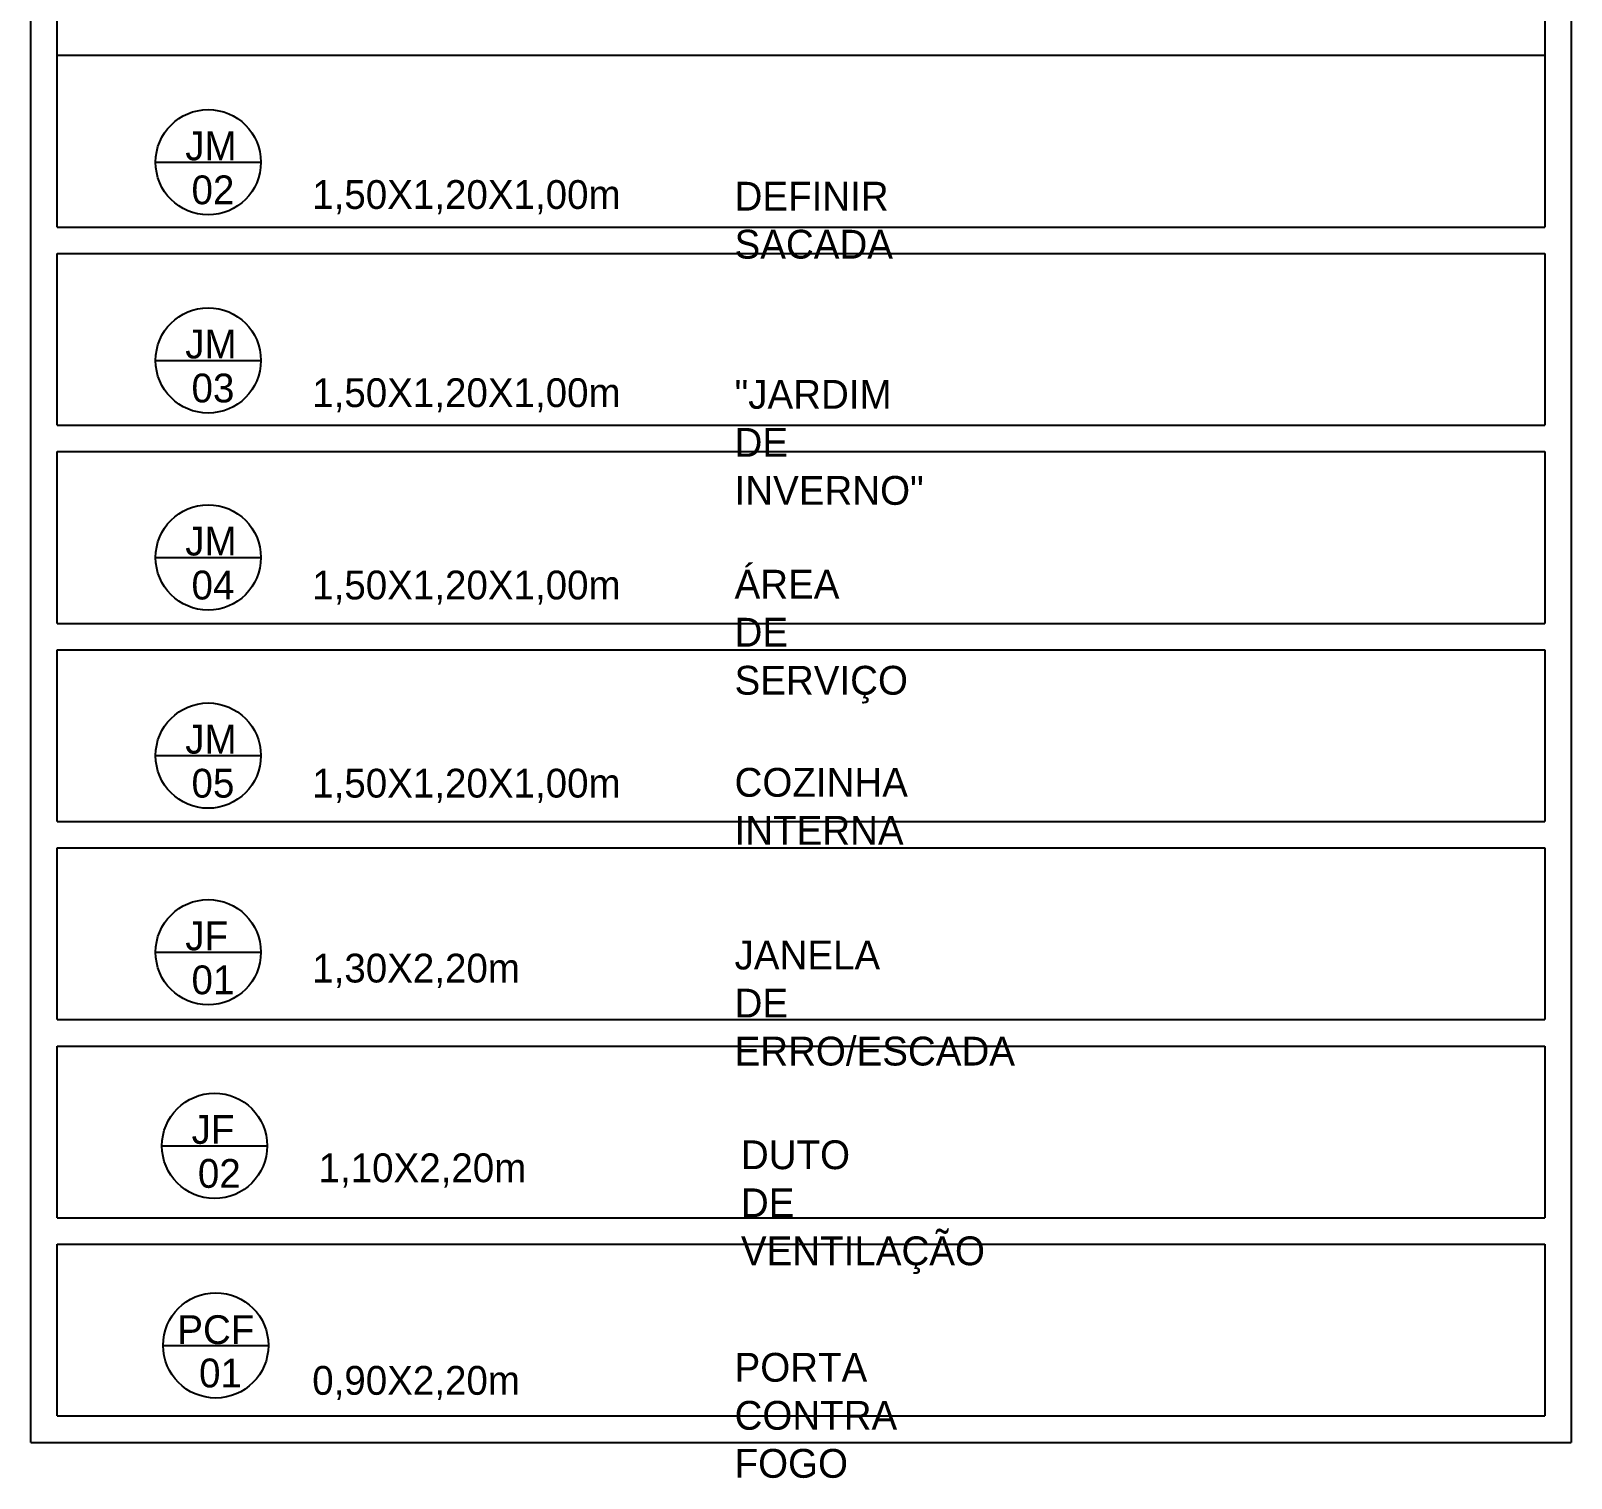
# Model space of a CAD drawing. Header units: millimetres. Extents: x 935 to 1399, y 512 to 900.
# Drawn here: x 1302.13 to 1307.96, y 818.06 to 823.54 of the extents above; entities that cross this region are included whole.
import ezdxf

# ---------------------------------------------------------------- set-up
doc = ezdxf.new("R2010")
doc.units = ezdxf.units.MM
doc.layers.add('MOBIL', color=7, linetype='Continuous')

msp = doc.modelspace()

# ---------------------------------------------------------------- linework, layer by layer
at = {"layer": 'MOBIL', "color": 1}
for p, q in [((1307.96061, 828.79979), (1307.96061, 818.19979)), ((1302.12879, 818.19979), (1302.12879, 824.29979)), ((1302.22879, 823.44979), (1302.22879, 824.19979)), ((1307.86061, 824.19979), (1307.86061, 822.79979)), ((1302.22879, 823.44979), (1307.86061, 823.44979)), ((1302.22879, 822.79979), (1302.22879, 823.44979)), ((1302.6013, 823.04491), (1302.99977, 823.04491)), ((1302.22879, 822.79979), (1307.86061, 822.79979)), ((1302.22879, 822.04979), (1302.22879, 822.69979)), ((1302.22879, 822.69979), (1307.86061, 822.69979)), ((1307.86061, 822.69979), (1307.86061, 822.04979)), ((1302.6013, 822.29491), (1302.99977, 822.29491)), ((1302.22879, 822.04979), (1307.86061, 822.04979)), ((1302.22879, 821.29979), (1302.22879, 821.94979)), ((1302.22879, 821.94979), (1307.86061, 821.94979)), ((1307.86061, 821.94979), (1307.86061, 821.29979)), ((1302.6013, 821.5491), (1302.99977, 821.5491)), ((1302.22879, 821.29979), (1307.86061, 821.29979)), ((1302.22879, 821.29979), (1307.86061, 821.29979)), ((1302.22879, 821.19979), (1307.86061, 821.19979)), ((1302.22879, 820.54979), (1302.22879, 821.19979)), ((1302.22879, 821.19979), (1307.86061, 821.19979)), ((1307.86061, 821.19979), (1307.86061, 820.54979)), ((1302.6013, 820.7991), (1302.99977, 820.7991)), ((1302.22879, 820.54979), (1307.86061, 820.54979)), ((1302.22879, 820.54979), (1307.86061, 820.54979)), ((1302.22879, 820.54979), (1307.86061, 820.54979)), ((1302.22879, 820.44979), (1307.86061, 820.44979)), ((1302.22879, 820.44979), (1307.86061, 820.44979)), ((1302.22879, 819.79979), (1302.22879, 820.44979)), ((1302.22879, 820.44979), (1307.86061, 820.44979)), ((1307.86061, 820.44979), (1307.86061, 819.79979)), ((1302.6013, 820.05485), (1302.99977, 820.05485)), ((1302.22879, 819.79979), (1307.86061, 819.79979)), ((1302.22879, 819.79979), (1307.86061, 819.79979)), ((1302.22879, 819.79979), (1307.86061, 819.79979)), ((1302.22879, 819.79979), (1307.86061, 819.79979)), ((1302.22879, 819.69979), (1307.86061, 819.69979)), ((1302.22879, 819.69979), (1307.86061, 819.69979)), ((1302.22879, 819.69979), (1307.86061, 819.69979)), ((1302.22879, 819.04979), (1302.22879, 819.69979)), ((1302.22879, 819.69979), (1307.86061, 819.69979)), ((1307.86061, 819.69979), (1307.86061, 819.04979)), ((1302.62531, 819.32221), (1303.02379, 819.32221)), ((1302.22879, 819.04979), (1307.86061, 819.04979)), ((1302.22879, 819.04979), (1307.86061, 819.04979)), ((1302.22879, 819.04979), (1307.86061, 819.04979)), ((1302.22879, 819.04979), (1307.86061, 819.04979)), ((1302.22879, 818.94979), (1307.86061, 818.94979)), ((1302.22879, 818.94979), (1307.86061, 818.94979)), ((1302.22879, 818.94979), (1307.86061, 818.94979)), ((1302.22879, 818.94979), (1307.86061, 818.94979)), ((1302.22879, 818.29979), (1302.22879, 818.94979)), ((1302.22879, 818.94979), (1307.86061, 818.94979)), ((1307.86061, 818.94979), (1307.86061, 818.29979)), ((1302.62974, 818.56698), (1303.02822, 818.56698)), ((1302.22879, 818.29979), (1307.86061, 818.29979)), ((1302.12879, 818.19979), (1307.96061, 818.19979))]:
    msp.add_line(p, q, dxfattribs=at)
for centre in [(1302.80053, 823.04491), (1302.80053, 822.29491), (1302.80053, 821.5491), (1302.80053, 820.7991), (1302.80053, 820.05485), (1302.82455, 819.32221), (1302.82898, 818.56698)]:
    msp.add_circle(centre, 0.19924, dxfattribs=at)

# ---------------------------------------------------------------- texts
at = {"layer": 'MOBIL', "color": 1, "width": 0.0074075, "attachment_point": 1}
for s, insert, char_height in [('JM', (1302.71356, 823.16161), 0.109053), ('02', (1302.73733, 822.99503), 0.109053), ('1,50X1,20X1,00m ', (1303.19421, 822.97731), 0.1090528), ('DEFINIR SACADA', (1304.79322, 822.97112), 0.1090528), ('JM', (1302.71356, 822.41161), 0.109053), ('03', (1302.73733, 822.24503), 0.109053), ('1,50X1,20X1,00m ', (1303.19421, 822.22731), 0.1090528), ('"JARDIM DE INVERNO"', (1304.79322, 822.22112), 0.1090528), ('JM', (1302.71356, 821.66579), 0.109053), ('ÁREA DE SERVIÇO', (1304.79322, 821.50251), 0.1090528), ('04', (1302.73733, 821.49922), 0.109053), ('1,50X1,20X1,00m ', (1303.19421, 821.4994), 0.1090528), ('JM', (1302.71356, 820.91579), 0.109053), ('05', (1302.73733, 820.74922), 0.109053), ('1,50X1,20X1,00m ', (1303.19421, 820.7494), 0.1090528), ('COZINHA INTERNA', (1304.79322, 820.75251), 0.1090528), ('JF', (1302.71356, 820.17155), 0.109053), ('JANELA DE ERRO/ESCADA', (1304.79322, 820.09889), 0.1090528), ('1,30X2,20m ', (1303.19421, 820.04948), 0.1090528), ('01', (1302.73733, 820.00498), 0.109053), ('JF', (1302.73758, 819.43891), 0.109053), ('DUTO DE VENTILAÇÃO', (1304.81724, 819.34302), 0.1090528), ('02', (1302.76135, 819.27234), 0.109053), ('1,10X2,20m ', (1303.21823, 819.29361), 0.1090528), ('PCF', (1302.6834, 818.681), 0.109053), ('01', (1302.76578, 818.51711), 0.109053), ('PORTA CONTRA FOGO', (1304.79322, 818.53852), 0.1090528), ('PORTA CONTRA FOGO', (1304.79322, 818.53852), 0.1090528), ('0,90X2,20m ', (1303.19421, 818.4891), 0.1090528), ('0,90X2,20m ', (1303.19421, 818.4891), 0.1090528)]:
    msp.add_mtext(s, dxfattribs=dict(at, insert=insert, char_height=char_height))

doc.saveas('drawing.dxf')
